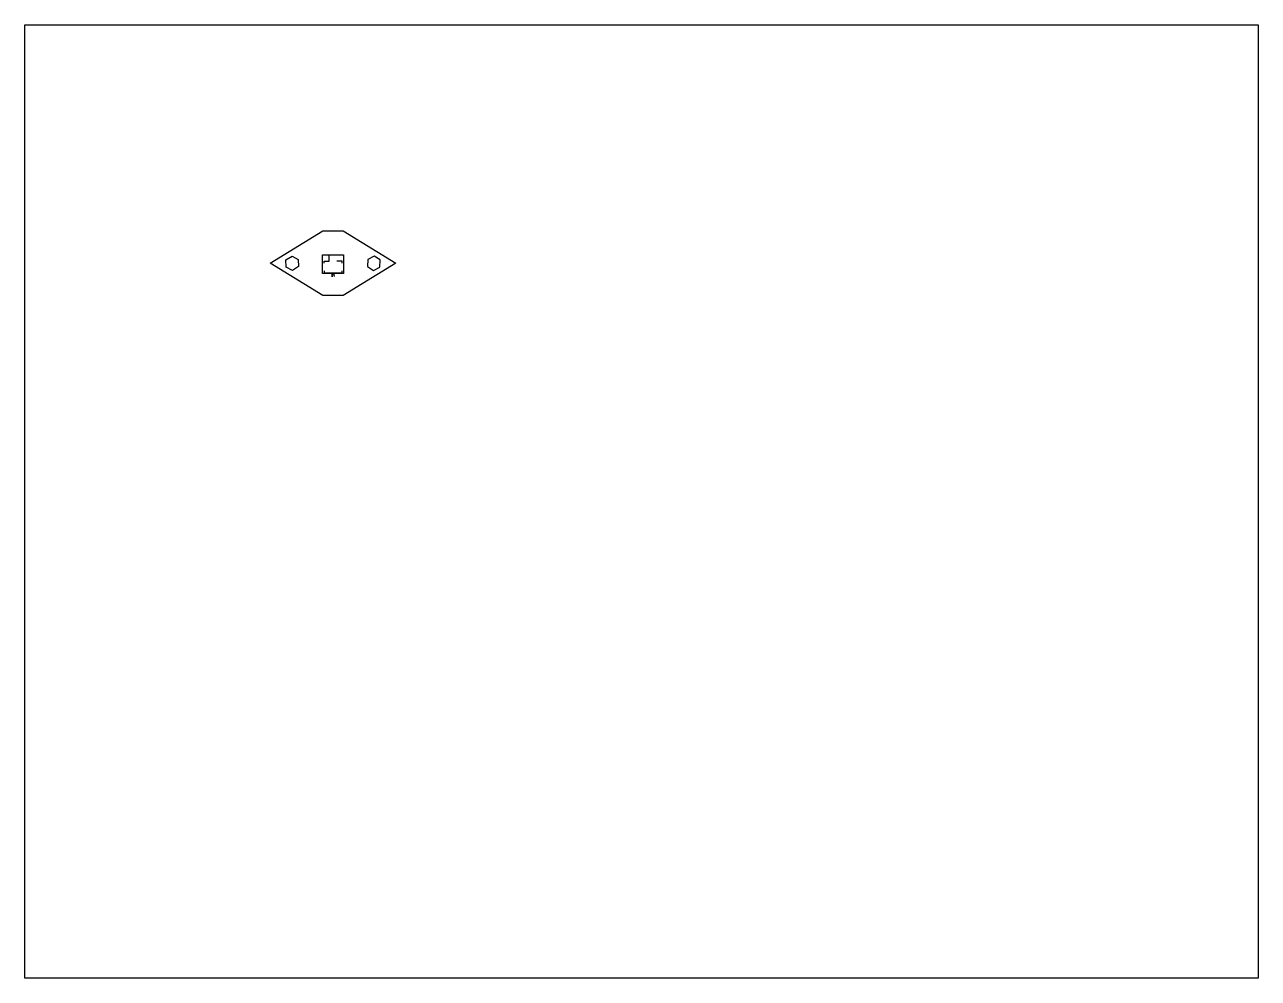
# Model space of a CAD drawing. Extents: x 0 to 559, y -216 to 216.
import ezdxf

# ---------------------------------------------------------------- set-up
doc = ezdxf.new("R2010")
doc.units = 0
doc.layers.add('seg4', color=7, linetype='CONTINUOUS')

msp = doc.modelspace()

# ---------------------------------------------------------------- linework, layer by layer
at = {"layer": 'seg4', "color": 7}
msp.add_lwpolyline([(0, 215.899995), (558.8, 215.899995), (558.8, -215.900005), (0, -215.900005)], close=True, dxfattribs=at)
for points in [[(111.209669, 107.949995), (135.085667, 122.554997)], [(135.085667, 122.554997), (144.314333, 122.554997)], [(144.314333, 122.554997), (168.190331, 107.949995)], [(135.085667, 93.344992), (111.209669, 107.949995)], [(118.363997, 109.431664), (121.115669, 111.124995)], [(121.327333, 104.647992), (118.491, 106.171995), (118.363997, 109.431664)], [(121.115669, 111.124995), (123.952003, 109.600992)], [(124.078997, 106.383659), (121.327333, 104.647992)], [(123.952003, 109.600992), (124.078997, 106.383659)], [(134.958664, 111.675325), (144.356661, 111.675325)], [(134.958664, 103.208659), (134.958664, 111.675325)], [(135.593661, 108.796664), (137.922008, 108.796664)], [(135.593661, 107.949995), (135.593661, 108.796664)], [(137.922008, 108.796664), (137.922008, 111.209664)], [(143.763995, 108.796664), (141.435667, 108.796664)], [(143.763995, 107.949995), (143.763995, 108.796664)], [(168.190331, 107.949995), (144.314333, 93.344992)], [(144.356661, 111.675325), (144.356661, 103.208659)], [(155.448005, 109.600992), (155.320995, 106.383659)], [(155.320995, 106.383659), (158.072667, 104.647992)], [(161.036003, 109.431664), (158.284331, 111.124995), (155.448005, 109.600992)], [(160.908992, 106.171995), (161.036003, 109.431664)], [(144.356661, 103.208659), (134.958664, 103.208659)], [(135.593661, 104.436328), (135.593661, 103.589659)], [(135.593661, 103.589659), (143.763995, 103.589659)], [(139.022667, 102.023331), (139.573005, 102.023331)], [(139.276672, 102.023331), (139.276672, 103.039328), (139.403667, 102.912325), (139.488336, 102.785331), (139.573005, 102.742997)], [(139.996333, 103.039328), (139.996333, 102.319661), (140.038675, 102.192659), (140.292664, 102.023331), (140.377333, 102.023331)], [(143.763995, 103.589659), (143.763995, 104.436328)], [(158.072667, 104.647992), (160.908992, 106.171995)], [(144.314333, 93.344992), (135.085667, 93.344992)]]:
    msp.add_lwpolyline(points, dxfattribs=at)

doc.saveas('drawing.dxf')
